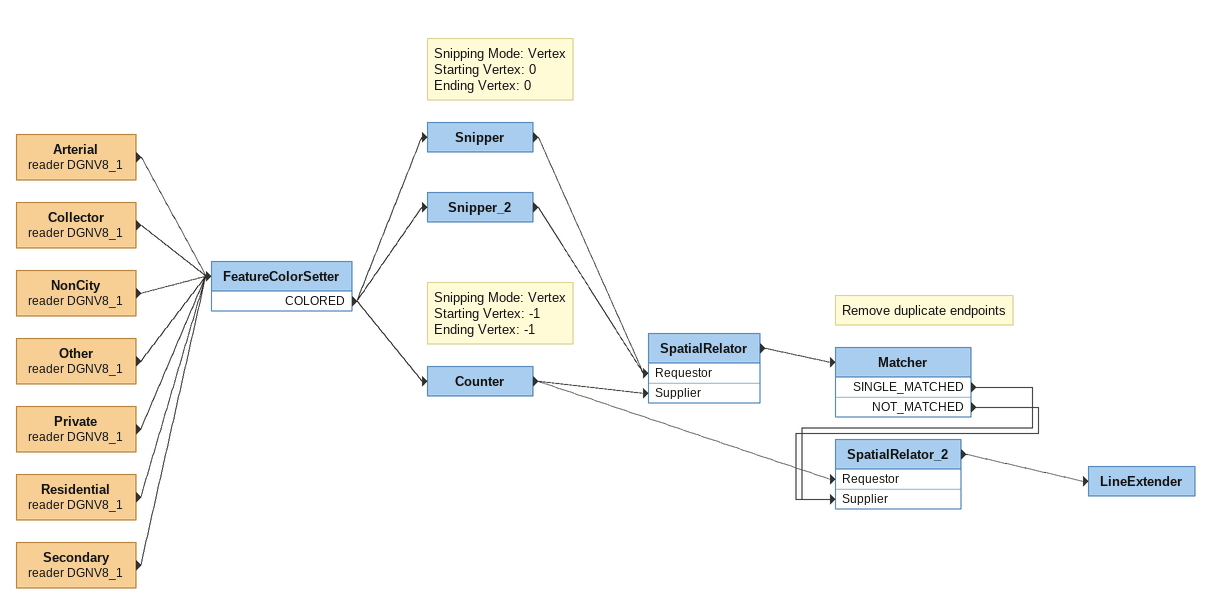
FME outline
Arterial (reader DGNV8_1)
    -> FeatureColorSetter
Collector (reader DGNV8_1)
    -> FeatureColorSetter
NonCity (reader DGNV8_1)
    -> FeatureColorSetter
Other (reader DGNV8_1)
    -> FeatureColorSetter
Private (reader DGNV8_1)
    -> FeatureColorSetter
Residential (reader DGNV8_1)
    -> FeatureColorSetter
Secondary (reader DGNV8_1)
    -> FeatureColorSetter
FeatureColorSetter
    COLORED -> Counter
    COLORED -> Snipper_2
    COLORED -> Snipper
Note: Snipping Mode: Vertex / Starting Vertex: 0 / Ending Vertex: 0
Snipper
    -> SpatialRelator [Requestor]
Note: Snipping Mode: Vertex / Starting Vertex: -1 / Ending Vertex: -1
Snipper_2
    -> SpatialRelator [Requestor]
Counter
    -> SpatialRelator [Supplier]
    -> SpatialRelator_2 [Requestor]
SpatialRelator
    -> Matcher
Note: Remove duplicate endpoints
Matcher
    SINGLE_MATCHED -> SpatialRelator_2 [Supplier]
    NOT_MATCHED -> SpatialRelator_2 [Supplier]
SpatialRelator_2
    -> LineExtender
LineExtender
